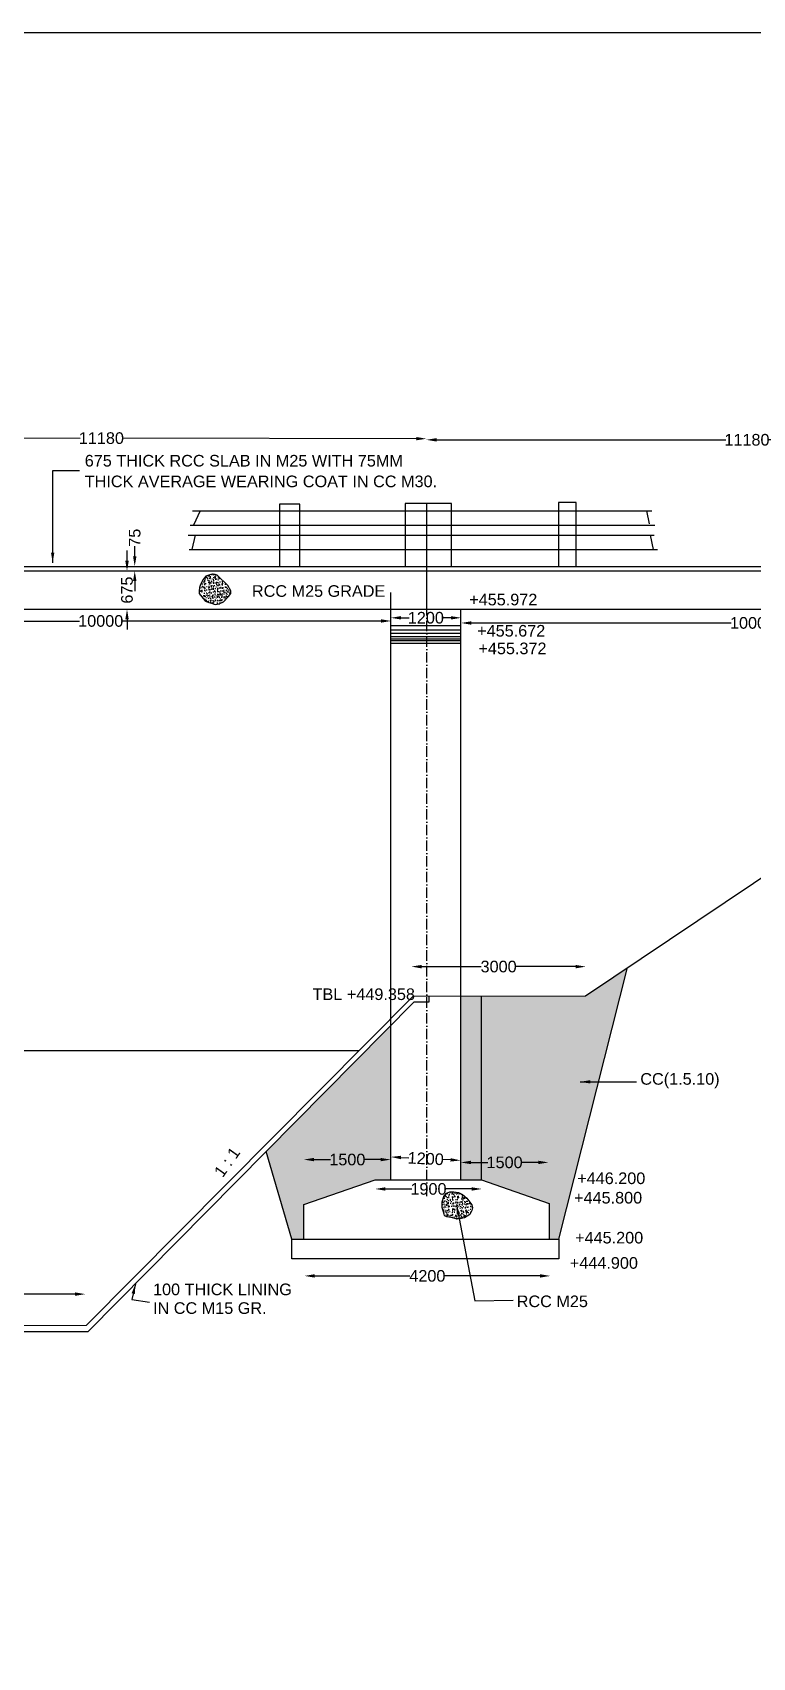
# Model space of a CAD drawing. Header units: millimetres. Extents: x 1522 to 79966, y 2569 to 58520.
# Drawn here: x 40295 to 52698, y 30544 to 58520 of the extents above; entities that cross this region are included whole.
import ezdxf

# ---------------------------------------------------------------- set-up
doc = ezdxf.new("R2010")
doc.units = ezdxf.units.MM
doc.header["$MEASUREMENT"] = 0
doc.linetypes.add('ACAD_ISO02W100', pattern=[15, 12, -3])
doc.linetypes.add('ACAD_ISO10W100', pattern=[18, 12, -3, 0, -3])
for name, color, linetype in [('DIMENSION', 7, 'Continuous'), ('DRAWING', 7, 'Continuous'), ('TEXT', 7, 'Continuous')]:
    doc.layers.add(name, color=color, linetype=linetype)
doc.styles.get("Standard").update_dxf_attribs({"font": 'arial.ttf'})
doc.dimstyles.get("Standard").update_dxf_attribs({"dimtxt": 200, "dimasz": 175, "dimexe": 0.18, "dimexo": 0.0625, "dimgap": 0.09, "dimtad": 0, "dimdec": 0, "dimzin": 0, "dimdsep": 46, "dimtxsty": 'Standard', "dimcen": 0.09, "dimse1": 1, "dimse2": 1, "dimadec": 0, "dimazin": 0, "dimtfac": 1, "dimtdec": 0, "dimtofl": 0, "dimtmove": 0, "dimatfit": 3, "dimfxl": 1, "dimtolj": 1, "dimtzin": 0, "dimarcsym": 0})
pattern_1 = [(50, (0, 0), (107.58903, -9.41282), [11.25, -123.75]), (355, (0, 0), (-20.8127, 112.82882), [9, -99]), (100.45144, (8.97, -0.78), (86.77633, 103.416), [9.56103, -105.17132]), (46.1842, (0, 30), (160.0862, -24.8279), [16.875, -185.625]), (96.63564, (13.34, 27.93), (140.1993, 146.1178), [14.34155, -157.75706]), (351.18416, (0, 30), (140.1993, 146.1178), [13.5, -148.5]), (21, (15, 22.5), (89.53606, -60.39283), [11.25, -123.75]), (326, (15, 22.5), (36.4973, 108.7725), [9, -99]), (71.45144, (22.46, 17.47), (126.03336, 48.37967), [9.56103, -105.17132]), (37.5, (0, 0), (1.823978, 49.934078), [0, -97.8, 0, -100.5, 0, -99.375]), (7.5, (0, 0), (39.46043, 59.161757), [0, -57.3, 0, -95.55, 0, -37.875]), (327.5, (-33.45, 0), (80.073365, -3.38323), [0, -37.5, 0, -117, 0, -155.25]), (317.5, (-48.45, 0), (87.477925, 15.01575), [0, -48.75, 0, -77.7, 0, -110.25])]

# ---------------------------------------------------------------- blocks, each defined once
blk = doc.blocks.new('*D90')
at = {"layer": 'Defpoints', "color": 0, "transparency": 16777216}
for p in [(36467, 48432), (46472, 48432), (46472, 48388)]:
    blk.add_point(p, dxfattribs=at)
at = {"layer": 'DIMENSION', "color": 0, "lineweight": -2, "transparency": 16777216}
for p, q in [((36642, 48388), (41103, 48388)), ((46298, 48388), (41836, 48388))]:
    blk.add_line(p, q, dxfattribs=at)
at = {"layer": 'DIMENSION', "color": 0, "transparency": 16777216}
for points in [[(36642, 48418), (36642, 48359), (36467, 48388)], [(46298, 48418), (46298, 48359), (46472, 48388)]]:
    blk.add_solid(points, dxfattribs=at)
at = {"layer": 'DIMENSION', "color": 0, "transparency": 16777216, "insert": (41470, 48388), "char_height": 200, "attachment_point": 5}
blk.add_mtext('\\A1;10000', dxfattribs=at)
blk = doc.blocks.new('*D91')
at = {"layer": 'Defpoints', "color": 0, "transparency": 16777216}
for p in [(46465, 48496), (47678, 48496), (47678, 48443)]:
    blk.add_point(p, dxfattribs=at)
at = {"layer": 'DIMENSION', "color": 0, "lineweight": -2, "transparency": 16777216}
for p, q in [((46640, 48443), (46782, 48443)), ((47502, 48443), (47360, 48443))]:
    blk.add_line(p, q, dxfattribs=at)
at = {"layer": 'DIMENSION', "color": 0, "transparency": 16777216}
for points in [[(46640, 48472), (46640, 48414), (46465, 48443)], [(47502, 48472), (47502, 48414), (47678, 48443)]]:
    blk.add_solid(points, dxfattribs=at)
at = {"layer": 'DIMENSION', "color": 0, "transparency": 16777216, "insert": (47071, 48443), "char_height": 200, "attachment_point": 5}
blk.add_mtext('\\A1;1200', dxfattribs=at)
blk = doc.blocks.new('*D92')
at = {"layer": 'Defpoints', "color": 0, "transparency": 16777216}
for p in [(47678, 48443), (57718, 48443), (57718, 48354)]:
    blk.add_point(p, dxfattribs=at)
at = {"layer": 'DIMENSION', "color": 0, "lineweight": -2, "transparency": 16777216}
for p, q in [((47852, 48354), (52331, 48354)), ((57544, 48354), (53065, 48354))]:
    blk.add_line(p, q, dxfattribs=at)
at = {"layer": 'DIMENSION', "color": 0, "transparency": 16777216}
for points in [[(47852, 48383), (47852, 48324), (47678, 48354)], [(57544, 48383), (57544, 48324), (57718, 48354)]]:
    blk.add_solid(points, dxfattribs=at)
at = {"layer": 'DIMENSION', "color": 0, "transparency": 16777216, "insert": (52698, 48354), "char_height": 200, "attachment_point": 5}
blk.add_mtext('\\A1;10000', dxfattribs=at)
blk = doc.blocks.new('*D119')
at = {"layer": 'Defpoints', "color": 0, "transparency": 16777216}
for p in [(30517, 36730), (41205, 36800), (41205, 36730)]:
    blk.add_point(p, dxfattribs=at)
at = {"layer": 'DIMENSION', "color": 0, "lineweight": -2, "transparency": 16777216}
for p, q in [((30692, 36800), (35494, 36800)), ((41030, 36800), (36228, 36800))]:
    blk.add_line(p, q, dxfattribs=at)
at = {"layer": 'DIMENSION', "color": 0, "transparency": 16777216}
for points in [[(30692, 36829), (30692, 36771), (30517, 36800)], [(41030, 36829), (41030, 36771), (41205, 36800)]]:
    blk.add_solid(points, dxfattribs=at)
at = {"layer": 'DIMENSION', "color": 0, "transparency": 16777216, "insert": (35861, 36800), "char_height": 200, "attachment_point": 5}
blk.add_mtext('\\A1;10700', dxfattribs=at)
blk = doc.blocks.new('*D121')
at = {"layer": 'Defpoints', "color": 0, "transparency": 16777216}
for p in [(44980, 37094), (49214, 37113), (49214, 37094)]:
    blk.add_point(p, dxfattribs=at)
at = {"layer": 'DIMENSION', "color": 0, "lineweight": -2, "transparency": 16777216}
for p, q in [((45155, 37113), (46794, 37113)), ((49038, 37113), (47399, 37113))]:
    blk.add_line(p, q, dxfattribs=at)
at = {"layer": 'DIMENSION', "color": 0, "transparency": 16777216}
for points in [[(45155, 37142), (45155, 37084), (44980, 37113)], [(49038, 37142), (49038, 37084), (49214, 37113)]]:
    blk.add_solid(points, dxfattribs=at)
at = {"layer": 'DIMENSION', "color": 0, "transparency": 16777216, "insert": (47097, 37113), "char_height": 200, "attachment_point": 5}
blk.add_mtext('\\A1;4200', dxfattribs=at)
blk = doc.blocks.new('*D122')
at = {"layer": 'Defpoints', "color": 0, "transparency": 16777216}
for p in [(48036, 38610), (46196, 38600), (48036, 38600)]:
    blk.add_point(p, dxfattribs=at)
at = {"layer": 'DIMENSION', "color": 0, "lineweight": -2, "transparency": 16777216}
for p, q in [((46372, 38610), (46827, 38610)), ((47861, 38610), (47405, 38610))]:
    blk.add_line(p, q, dxfattribs=at)
at = {"layer": 'DIMENSION', "color": 0, "transparency": 16777216}
for points in [[(46372, 38639), (46372, 38581), (46196, 38610)], [(47861, 38639), (47861, 38581), (48036, 38610)]]:
    blk.add_solid(points, dxfattribs=at)
at = {"layer": 'DIMENSION', "color": 0, "transparency": 16777216, "insert": (47116, 38610), "char_height": 200, "attachment_point": 5}
blk.add_mtext('\\A1;1900', dxfattribs=at)
blk = doc.blocks.new('*D123')
at = {"layer": 'Defpoints', "color": 0, "transparency": 16777216}
for p in [(44970, 39135), (46465, 39135), (46465, 39116)]:
    blk.add_point(p, dxfattribs=at)
at = {"layer": 'DIMENSION', "color": 0, "lineweight": -2, "transparency": 16777216}
for p, q in [((45146, 39116), (45429, 39116)), ((46290, 39116), (46007, 39116))]:
    blk.add_line(p, q, dxfattribs=at)
at = {"layer": 'DIMENSION', "color": 0, "transparency": 16777216}
for points in [[(45146, 39145), (45146, 39086), (44970, 39116)], [(46290, 39145), (46290, 39086), (46465, 39116)]]:
    blk.add_solid(points, dxfattribs=at)
at = {"layer": 'DIMENSION', "color": 0, "transparency": 16777216, "insert": (45718, 39116), "char_height": 200, "attachment_point": 5}
blk.add_mtext('\\A1;1500', dxfattribs=at)
blk = doc.blocks.new('*D124')
at = {"layer": 'Defpoints', "color": 0, "transparency": 16777216}
for p in [(46465, 39116), (47669, 39057), (47671, 39102)]:
    blk.add_point(p, dxfattribs=at)
at = {"layer": 'DIMENSION', "color": 0, "lineweight": -2, "transparency": 16777216}
for p, q in [((46642, 39152), (46780, 39146)), ((47496, 39111), (47358, 39118))]:
    blk.add_line(p, q, dxfattribs=at)
at = {"layer": 'DIMENSION', "color": 0, "transparency": 16777216}
for points in [[(46643, 39182), (46640, 39123), (46467, 39161)], [(47497, 39140), (47495, 39082), (47671, 39102)]]:
    blk.add_solid(points, dxfattribs=at)
at = {"layer": 'DIMENSION', "color": 0, "transparency": 16777216, "insert": (47069, 39132), "char_height": 200, "attachment_point": 5, "rotation": 357.2181}
blk.add_mtext('\\A1;1200', dxfattribs=at)
blk = doc.blocks.new('*D125')
at = {"layer": 'Defpoints', "color": 0, "transparency": 16777216}
for p in [(47671, 39102), (49184, 39102), (49184, 39067)]:
    blk.add_point(p, dxfattribs=at)
at = {"layer": 'DIMENSION', "color": 0, "lineweight": -2, "transparency": 16777216}
for p, q in [((47846, 39067), (48138, 39067)), ((49009, 39067), (48716, 39067))]:
    blk.add_line(p, q, dxfattribs=at)
at = {"layer": 'DIMENSION', "color": 0, "transparency": 16777216}
for points in [[(47846, 39096), (47846, 39038), (47671, 39067)], [(49009, 39096), (49009, 39038), (49184, 39067)]]:
    blk.add_solid(points, dxfattribs=at)
at = {"layer": 'DIMENSION', "color": 0, "transparency": 16777216, "insert": (48427, 39067), "char_height": 200, "attachment_point": 5}
blk.add_mtext('\\A1;1500', dxfattribs=at)
blk = doc.blocks.new('*D126')
at = {"layer": 'Defpoints', "color": 0, "transparency": 16777216}
for p in [(46822, 42430), (49826, 42438), (49826, 42430)]:
    blk.add_point(p, dxfattribs=at)
at = {"layer": 'DIMENSION', "color": 0, "lineweight": -2, "transparency": 16777216}
for p, q in [((46997, 42438), (48025, 42438)), ((49650, 42438), (48622, 42438))]:
    blk.add_line(p, q, dxfattribs=at)
at = {"layer": 'DIMENSION', "color": 0, "transparency": 16777216}
for points in [[(46997, 42467), (46997, 42408), (46822, 42438)], [(49650, 42467), (49650, 42408), (49826, 42438)]]:
    blk.add_solid(points, dxfattribs=at)
at = {"layer": 'DIMENSION', "color": 0, "transparency": 16777216, "insert": (48324, 42438), "char_height": 200, "attachment_point": 5}
blk.add_mtext('\\A1;3000', dxfattribs=at)
blk = doc.blocks.new('*D130')
at = {"layer": 'Defpoints', "color": 0, "transparency": 16777216}
for p in [(47080, 51507), (58124, 51507), (58124, 51507)]:
    blk.add_point(p, dxfattribs=at)
at = {"layer": 'DIMENSION', "color": 0, "lineweight": -2, "transparency": 16777216}
for p, q in [((47255, 51507), (52236, 51507)), ((57950, 51507), (52969, 51507))]:
    blk.add_line(p, q, dxfattribs=at)
at = {"layer": 'DIMENSION', "color": 0, "transparency": 16777216}
for points in [[(47255, 51536), (47255, 51478), (47080, 51507)], [(57950, 51536), (57950, 51478), (58124, 51507)]]:
    blk.add_solid(points, dxfattribs=at)
at = {"layer": 'DIMENSION', "color": 0, "transparency": 16777216, "insert": (52602, 51507), "char_height": 200, "attachment_point": 5}
blk.add_mtext('\\A1;11180', dxfattribs=at)
blk = doc.blocks.new('*D131')
at = {"layer": 'Defpoints', "color": 0, "transparency": 16777216}
for p in [(35883, 51527), (47080, 51526), (47080, 51507)]:
    blk.add_point(p, dxfattribs=at)
at = {"layer": 'DIMENSION', "color": 0, "lineweight": -2, "transparency": 16777216}
for p, q in [((36058, 51546), (41115, 51537)), ((46905, 51527), (41848, 51536))]:
    blk.add_line(p, q, dxfattribs=at)
at = {"layer": 'DIMENSION', "color": 0, "transparency": 16777216}
for points in [[(36058, 51575), (36058, 51517), (35883, 51546)], [(46905, 51556), (46905, 51498), (47080, 51526)]]:
    blk.add_solid(points, dxfattribs=at)
at = {"layer": 'DIMENSION', "color": 0, "transparency": 16777216, "insert": (41482, 51536), "char_height": 200, "attachment_point": 5, "rotation": 359.8977}
blk.add_mtext('\\A1;11180', dxfattribs=at)
blk = doc.blocks.new('*D132')
at = {"layer": 'Defpoints', "color": 0, "transparency": 16777216}
for p in [(41923, 49249), (42000, 49249), (42000, 48590)]:
    blk.add_point(p, dxfattribs=at)
at = {"layer": 'DIMENSION', "color": 0, "lineweight": -2, "transparency": 16777216}
for p, q in [((41923, 49424), (41923, 49599)), ((41923, 48415), (41923, 48240))]:
    blk.add_line(p, q, dxfattribs=at)
at = {"layer": 'DIMENSION', "color": 0, "transparency": 16777216}
for points in [[(41894, 49424), (41953, 49424), (41923, 49249)], [(41894, 48415), (41953, 48415), (41923, 48590)]]:
    blk.add_solid(points, dxfattribs=at)
at = {"layer": 'DIMENSION', "color": 0, "transparency": 16777216, "insert": (41923, 48920), "char_height": 200, "attachment_point": 5, "rotation": 90}
blk.add_mtext('\\A1;675', dxfattribs=at)
blk = doc.blocks.new('*D133')
at = {"layer": 'Defpoints', "color": 0, "transparency": 16777216}
for p in [(42056, 49329), (42058, 49329), (42058, 49249)]:
    blk.add_point(p, dxfattribs=at)
at = {"layer": 'DIMENSION', "color": 0, "lineweight": -2, "transparency": 16777216}
for p, q in [((42056, 49504), (42056, 49679)), ((42056, 49074), (42056, 48899))]:
    blk.add_line(p, q, dxfattribs=at)
at = {"layer": 'DIMENSION', "color": 0, "transparency": 16777216}
for points in [[(42027, 49504), (42086, 49504), (42056, 49329)], [(42027, 49074), (42086, 49074), (42056, 49249)]]:
    blk.add_solid(points, dxfattribs=at)
at = {"layer": 'DIMENSION', "color": 0, "transparency": 16777216, "insert": (42056, 49822), "char_height": 200, "attachment_point": 5, "rotation": 90}
blk.add_mtext('\\A1;75', dxfattribs=at)

msp = doc.modelspace()

# ---------------------------------------------------------------- hatches: boundary and pattern name
at = {"layer": 'DRAWING'}
h = msp.add_hatch(dxfattribs=at)
h.set_pattern_fill('AR-CONC', color=256, scale=15)
h.set_pattern_definition(pattern_1)
h.paths.add_polyline_path([(43475.5, 49176.5), (43441.5, 49190.4), (43409.5, 49196.4), (43393.5, 49196.4), (43365.6, 49188.4), (43333.6, 49176.5), (43281.6, 49158.5), (43237.7, 49100.6), (43189.7, 49016.8), (43169.7, 48962.9), (43163.7, 48903), (43167.7, 48861.1), (43211.7, 48805.2), (43263.6, 48743.3), (43291.6, 48723.3), (43331.6, 48707.4), (43379.6, 48693.4), (43423.5, 48679.4), (43455.5, 48673.4), (43521.5, 48687.4), (43583.4, 48719.3), (43671.4, 48811.2), (43709.3, 48863.1), (43713.3, 48905), (43691.3, 48944.9), (43663.4, 48990.8)])
h = msp.add_hatch(dxfattribs=at)
h.set_pattern_fill('AR-CONC', color=256, scale=15)
h.set_pattern_definition(pattern_1)
h.paths.add_polyline_path([(46464.7, 41420.5), (44321, 39254.9), (44762.3, 37744.2), (44969.6, 37744.2), (44969.6, 38343.5), (46195.9, 38765), (46464.7, 38765)])
h.paths.add_polyline_path([(50546.1, 42422.1), (49819.7, 41935.2), (48026.7, 41930.8), (48026.7, 38765), (49195.9, 38360.6), (49195.9, 37744.2), (49360.5, 37744.2)])
h.paths.add_polyline_path([(48026.7, 41930.8), (47668.6, 41929.9), (47668.6, 38765), (48026.7, 38765)])
h = msp.add_hatch(dxfattribs=at)
h.set_pattern_fill('AR-CONC', color=256, scale=15)
h.set_pattern_definition(pattern_1)
h.paths.add_polyline_path([(47779.1, 38449.3), (47703.4, 38513.1), (47632.5, 38550.9), (47552.1, 38562.7), (47483.5, 38560.3), (47424.4, 38536.7), (47379.4, 38477.6), (47353.4, 38387.9), (47353.4, 38293.4), (47365.2, 38253.3), (47377.1, 38215.5), (47384.2, 38177.7), (47391.3, 38151.7), (47403.1, 38139.9), (47431.5, 38132.8), (47469.3, 38125.7), (47530.8, 38111.6), (47594.6, 38095), (47656.1, 38095), (47734.2, 38111.6), (47828.8, 38168.2), (47861.9, 38239.1), (47876.1, 38291.1), (47861.9, 38338.3), (47831.1, 38383.2)])

# ---------------------------------------------------------------- linework, layer by layer
msp.add_lwpolyline([(79966.2, 2568.6), (1522.5, 2568.6), (1522.5, 58519.5), (79966.2, 58519.5)], close=True)
for points in [[(43183.5, 50284.3), (43067, 50036.9)], [(50870.5, 50284.3), (50919.5, 50060.4)], [(43094.5, 49864.5), (43042.5, 49617.2)], [(50933.9, 49864.5), (50988, 49617.2)]]:
    msp.add_lwpolyline(points)
for points in [[(25225.9, 48590.2), (58229.6, 48590.2), (58229.6, 50714.6), (58045.9, 50714.6), (58137.8, 50966.9), (58631.6, 50955.4), (58792.3, 50703.1), (58229.6, 50714.6)], [(47085, 48590.2), (47085, 50411.7)], [(43053.7, 50284.3), (50963.8, 50284.3)], [(42978.6, 49864.5), (51001.3, 49864.5)], [(43008.6, 50036.9), (51016.3, 50036.9)], [(42993.6, 49617.2), (51061.3, 49617.2)], [(9495.9, 49249.5), (62189.4, 49249.5)], [(10814, 49329), (21854.4, 41914.6), (24893.3, 41914.6), (30525.8, 36253.7), (41223.7, 36265.7), (46854.8, 41927.9), (49819.7, 41935.2), (60925.7, 49379.6)], [(13730.5, 49329), (65037.2, 49329)], [(46464.7, 38765), (46464.7, 48878.1)], [(47668.6, 48590.2), (47668.6, 38765)], [(46464.7, 48311.4), (47668.6, 48311.4)], [(46464.7, 48235), (47668.6, 48235)], [(46464.7, 48177.2), (47668.6, 48177.2)], [(46464.7, 48121.3), (47668.6, 48121.3)], [(46464.7, 48078.4), (47668.6, 48078.4)], [(46464.7, 48052.3), (47668.6, 48052.3)], [(46464.7, 48007.6), (47668.6, 48007.6)], [(49360.5, 37744.2), (50546.1, 42422.1)], [(41254.1, 36156.7), (46872.1, 41832), (47128.4, 41832), (47128.4, 41928.6)], [(48026.7, 38765), (48026.7, 41930.8)], [(25812.1, 40991.2), (45923.2, 40991.2)], [(44762.3, 37744.2), (44321, 39254.9)], [(44969.6, 37744.2), (44969.6, 38343.5), (46195.9, 38765), (48026.7, 38765), (49195.9, 38360.6), (49195.9, 37744.2)]]:
    msp.add_lwpolyline(points, dxfattribs=at)
for points in [[(44547.1, 49329), (44899.9, 49329), (44899.9, 50396.7), (44547.1, 50396.7)], [(46716, 49329), (47511.6, 49329), (47511.6, 50411.7), (46716, 50411.7)], [(49357.7, 49329), (49657.9, 49329), (49657.9, 50426.7), (49357.7, 50426.7)], [(43281.6, 49158.5), (43237.7, 49100.6), (43189.7, 49016.8), (43169.7, 48962.9), (43163.7, 48903), (43167.7, 48861.1), (43211.7, 48805.2), (43263.6, 48743.3), (43291.6, 48723.3), (43331.6, 48707.4), (43379.6, 48693.4), (43423.5, 48679.4), (43455.5, 48673.4), (43521.5, 48687.4), (43583.4, 48719.3), (43671.4, 48811.2), (43709.3, 48863.1), (43713.3, 48905), (43691.3, 48944.9), (43663.4, 48990.8), (43475.5, 49176.5), (43441.5, 49190.4), (43409.5, 49196.4), (43393.5, 49196.4), (43365.6, 49188.4), (43333.6, 49176.5)], [(47353.4, 38293.4), (47353.4, 38387.9), (47379.4, 38477.6), (47424.4, 38536.7), (47483.5, 38560.3), (47552.1, 38562.7), (47632.5, 38550.9), (47703.4, 38513.1), (47779.1, 38449.3), (47831.1, 38383.2), (47861.9, 38338.3), (47876.1, 38291.1), (47861.9, 38239.1), (47828.8, 38168.2), (47734.2, 38111.6), (47656.1, 38095), (47594.6, 38095), (47530.8, 38111.6), (47469.3, 38125.7), (47431.5, 38132.8), (47403.1, 38139.9), (47391.3, 38151.7), (47384.2, 38177.7), (47377.1, 38215.5), (47365.2, 38253.3)], [(44762.3, 37744.2), (49360.5, 37744.2), (49360.5, 37410.2), (44762.3, 37410.2)]]:
    msp.add_lwpolyline(points, close=True, dxfattribs=at)
at = {"layer": 'DRAWING', "linetype": 'ACAD_ISO10W100', "ltscale": 15}
msp.add_lwpolyline([(47085.1, 38488.1), (47085, 48590.2)], dxfattribs=at)
at = {"layer": 'DRAWING', "linetype": 'ACAD_ISO02W100'}
msp.add_lwpolyline([(24561, 41914.6), (24561, 41805.6), (24810.4, 41805.6), (30489.4, 36156.7), (41254.1, 36156.7)], dxfattribs=at)

# ---------------------------------------------------------------- texts
at = {"layer": 'TEXT'}
for s, p in [('675 THICK RCC SLAB IN M25 WITH 75MM', (41195, 51047.5)), ('THICK AVERAGE WEARING COAT IN CC M30.', (41195, 50691.7)), ('RCC M25 GRADE', (44074.9, 48804.2)), ('+455.972', (47817.9, 48657.6)), ('+455.672', (47954.8, 48120)), ('+455.372', (47975.7, 47816.6)), ('TBL +449.358', (45119.8, 41862.9)), ('CC(1.5.10)', (50764.8, 40404.9)), ('+446.200', (49677.8, 38694.4)), ('+445.800', (49623.8, 38359.4)), ('+445.200', (49641.8, 37671.9)), ('+444.900', (49550.8, 37236.9)), ('100 THICK LINING ', (42371.3, 36781.4)), ('IN CC M15 GR.', (42371.3, 36459.4)), ('RCC M25', (48636.3, 36575.9))]:
    msp.add_text(s, height=200, dxfattribs=at).set_placement(p)
msp.add_text('1 : 1', height=200, rotation=54.64322, dxfattribs=at).set_placement((43570.6, 38793.8))

# ---------------------------------------------------------------- dimensions: what is measured, and where the dimension line sits
at = {"layer": 'DIMENSION'}
for p1, p2, distance, text, picture, middle in [((35883, 51527), (47080, 51507), 19.4, '11180', '*D131', (41481.5, 51536.4)), ((47080, 51507), (58124.5, 51507), 0, '11180', '*D130', (52602.2, 51507)), ((42058.5, 49249.5), (42058.5, 49329), 2, '75', '*D133', (42056.5, 49822.3)), ((41999.5, 48590.2), (41999.5, 49249.5), 76, '675', '*D132', (41923.5, 48919.8)), ((36467, 48432.5), (46472.5, 48432.5), -44, '10000', '*D90', (41469.8, 48388.5)), ((46464.7, 48496.5), (47677.5, 48496.5), -53.5, '1200', '*D91', (47071.1, 48443)), ((47677.5, 48443), (57718.5, 48443), -89.5, '10000', '*D92', (52698, 48353.5)), ((46822, 42430.5), (49825.5, 42430.5), 7, '3000', '*D126', (48323.8, 42437.5)), ((44970.5, 39135), (46464.7, 39135), -19.5, '1500', '*D123', (45717.6, 39115.5)), ((46464.7, 39115.5), (47668.6, 39057), 45.5, '1200', '*D124', (47068.9, 39131.7)), ((47670.8, 39102.5), (49184, 39102.5), -35.5, '1500', '*D125', (48427.4, 39067)), ((46196.5, 38600.5), (48036, 38600.5), 9.5, '1900', '*D122', (47116.2, 38610)), ((44980, 37093.5), (49213.5, 37093.5), 19.5, '4200', '*D121', (47096.8, 37113)), ((30517, 36729.5), (41205, 36729.5), 70.5, '10700', '*D119', (35861, 36800))]:
    dim = msp.add_aligned_dim(p1=p1, p2=p2, distance=distance, text=text, dimstyle='Standard', dxfattribs=at)
    dim.commit()
    dim.dimension.update_dxf_attribs({"geometry": picture, "text_midpoint": middle})

# ---------------------------------------------------------------- leaders
msp.add_leader([(40642.5, 49390), (40642.5, 50979.5), (41102.5, 50979.5)], dimstyle='Standard', override={"dimgap": 0.09, "dimtad": 0}, dxfattribs=at)
at = {"layer": 'TEXT'}
for points in [[(49727.5, 40454.5), (50697, 40454.5)], [(47598, 38342.5), (47915, 36686.5), (48576, 36695.5)], [(42068.5, 36979.4), (42008, 36706.5), (42308, 36662.5)]]:
    msp.add_leader(points, dimstyle='Standard', override={"dimgap": 0.09, "dimtad": 0}, dxfattribs=at)

doc.saveas('drawing.dxf')
